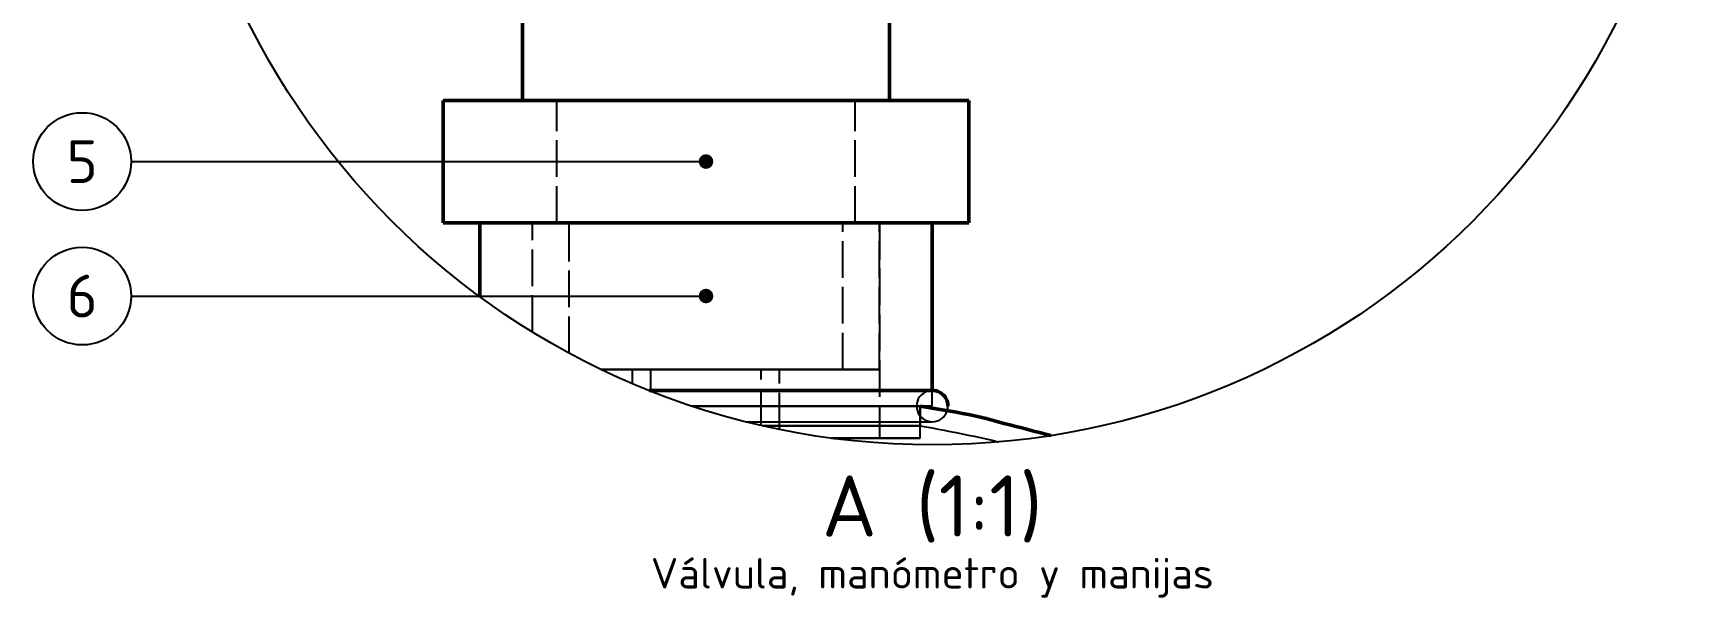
# Model space of a CAD drawing. Header units: millimetres. Extents: x 0 to 594, y 0 to 420.
# Drawn here: x 267.2 to 403.2, y 251.5 to 297.7 of the extents above; entities that cross this region are included whole.
import ezdxf
from ezdxf.enums import TextEntityAlignment as Align

# ---------------------------------------------------------------- set-up
doc = ezdxf.new("R2010")
doc.units = ezdxf.units.MM
doc.linetypes.add('ISO02-TRAZOS', pattern=[3.75, 3, -0.75])
for name, color, linetype, lineweight in [('01-VISIBLE', 7, 'CONTINUOUS', 50), ('02-OCULTA', 4, 'ISO02-TRAZOS', 25), ('06-TEXTO', 7, 'CONTINUOUS', 25), ('08-FINA', 5, 'CONTINUOUS', 25)]:
    doc.layers.add(name, color=color, linetype=linetype, lineweight=lineweight)
doc.styles.add('ISO3098', font='isocpeur.ttf')

msp = doc.modelspace()

# ---------------------------------------------------------------- hatches: boundary and pattern name
at = {"layer": '08-FINA'}
h = msp.add_hatch(color=7, dxfattribs=at)
h.dxf.hatch_style = 1
edge = h.paths.add_edge_path()
edge.add_arc((322.167, 287.17), 0.6, 0, 360)
h = msp.add_hatch(color=7, dxfattribs=at)
h.dxf.hatch_style = 1
edge = h.paths.add_edge_path()
edge.add_arc((322.167, 276.17), 0.6, 0, 360)

# ---------------------------------------------------------------- linework, layer by layer
at = {"layer": '01-VISIBLE'}
for points in [[(307.167, 292.17), (307.167, 311.326)], [(337.167, 292.17), (337.167, 311.326)], [(300.667, 292.17), (301.167, 292.17), (301.667, 292.17), (302.167, 292.17), (302.667, 292.17), (303.167, 292.17), (303.667, 292.17), (304.167, 292.17), (304.667, 292.17), (305.167, 292.17), (305.667, 292.17), (306.167, 292.17), (306.667, 292.17), (307.167, 292.17), (307.667, 292.17), (308.167, 292.17), (308.667, 292.17), (309.167, 292.17), (309.667, 292.17), (310.167, 292.17), (310.667, 292.17), (311.167, 292.17), (311.667, 292.17), (312.167, 292.17), (312.667, 292.17), (313.167, 292.17), (313.667, 292.17), (314.167, 292.17), (314.667, 292.17), (315.167, 292.17), (315.667, 292.17), (316.167, 292.17), (316.667, 292.17), (317.167, 292.17), (317.667, 292.17), (318.167, 292.17), (318.667, 292.17), (319.167, 292.17), (319.667, 292.17), (320.167, 292.17), (320.667, 292.17), (321.167, 292.17), (321.667, 292.17), (322.167, 292.17), (322.667, 292.17), (323.167, 292.17), (323.667, 292.17), (324.167, 292.17), (324.667, 292.17), (325.167, 292.17), (325.667, 292.17), (326.167, 292.17), (326.667, 292.17), (327.167, 292.17), (327.667, 292.17), (328.167, 292.17), (328.667, 292.17), (329.167, 292.17), (329.667, 292.17), (330.167, 292.17), (330.667, 292.17), (331.167, 292.17), (331.667, 292.17), (332.167, 292.17), (332.667, 292.17), (333.167, 292.17), (333.667, 292.17), (334.167, 292.17), (334.667, 292.17), (335.167, 292.17), (335.667, 292.17), (336.167, 292.17), (336.667, 292.17), (337.167, 292.17), (337.667, 292.17), (338.167, 292.17), (338.667, 292.17), (339.167, 292.17), (339.667, 292.17), (340.167, 292.17), (340.667, 292.17), (341.167, 292.17), (341.667, 292.17), (342.167, 292.17), (342.667, 292.17), (343.167, 292.17), (343.667, 292.17)], [(300.667, 282.17), (300.667, 292.17)], [(343.667, 282.17), (343.667, 292.17)], [(300.667, 282.17), (301.167, 282.17), (301.667, 282.17), (302.167, 282.17), (302.667, 282.17), (303.167, 282.17), (303.667, 282.17), (304.167, 282.17), (304.667, 282.17), (305.167, 282.17), (305.667, 282.17), (306.167, 282.17), (306.667, 282.17), (307.167, 282.17), (307.667, 282.17), (308.167, 282.17), (308.667, 282.17), (309.167, 282.17), (309.667, 282.17), (310.167, 282.17), (310.667, 282.17), (311.167, 282.17), (311.667, 282.17), (312.167, 282.17), (312.667, 282.17), (313.167, 282.17), (313.667, 282.17), (314.167, 282.17), (314.667, 282.17), (315.167, 282.17), (315.667, 282.17), (316.167, 282.17), (316.667, 282.17), (317.167, 282.17), (317.667, 282.17), (318.167, 282.17), (318.667, 282.17), (319.167, 282.17), (319.667, 282.17), (320.167, 282.17), (320.667, 282.17), (321.167, 282.17), (321.667, 282.17), (322.167, 282.17), (322.667, 282.17), (323.167, 282.17), (323.667, 282.17), (324.167, 282.17), (324.667, 282.17), (325.167, 282.17), (325.667, 282.17), (326.167, 282.17), (326.667, 282.17), (327.167, 282.17), (327.667, 282.17), (328.167, 282.17), (328.667, 282.17), (329.167, 282.17), (329.667, 282.17), (330.167, 282.17), (330.667, 282.17), (331.167, 282.17), (331.667, 282.17), (332.167, 282.17), (332.667, 282.17), (333.167, 282.17), (333.667, 282.17), (334.167, 282.17), (334.667, 282.17), (335.167, 282.17), (335.667, 282.17), (336.167, 282.17), (336.667, 282.17), (337.167, 282.17), (337.667, 282.17), (338.167, 282.17), (338.667, 282.17), (339.167, 282.17), (339.667, 282.17), (340.167, 282.17), (340.667, 282.17), (341.167, 282.17), (341.667, 282.17), (342.167, 282.17), (342.667, 282.17), (343.167, 282.17), (343.667, 282.17)], [(303.667, 276.132), (303.667, 282.17)], [(340.667, 268.45), (340.667, 282.17)], [(340.667, 268.45), (340.167, 268.45), (339.667, 268.45), (339.167, 268.45), (338.667, 268.45), (338.167, 268.45), (337.667, 268.45), (337.167, 268.45), (336.667, 268.45), (336.167, 268.45), (335.667, 268.45), (335.167, 268.45), (334.667, 268.45), (334.167, 268.45), (333.667, 268.45), (333.167, 268.45), (332.667, 268.45), (332.167, 268.45), (331.667, 268.45), (331.167, 268.45), (330.667, 268.45), (330.167, 268.45), (329.667, 268.45), (329.167, 268.45), (328.667, 268.45), (328.167, 268.45), (327.667, 268.45), (327.167, 268.45), (326.667, 268.45), (326.167, 268.45), (325.667, 268.45), (325.167, 268.45), (324.667, 268.45), (324.167, 268.45), (323.667, 268.45), (323.167, 268.45), (322.667, 268.45), (322.167, 268.45), (321.667, 268.45), (321.167, 268.45), (320.667, 268.45), (320.167, 268.45), (319.667, 268.45), (319.167, 268.45), (318.667, 268.45), (318.167, 268.45), (317.667, 268.45), (317.518, 268.45)], [(341.947, 267.17), (341.936, 267.337), (341.903, 267.501), (341.849, 267.66), (341.775, 267.81), (341.682, 267.949), (341.572, 268.075), (341.446, 268.185), (341.307, 268.278), (341.157, 268.352), (340.998, 268.406), (340.834, 268.439), (340.667, 268.45)], [(340.667, 268.45), (340.667, 268.45)], [(340.667, 268.45), (340.667, 268.45)], [(340.667, 268.45), (340.667, 268.45)], [(340.667, 268.45), (340.667, 268.45)], [(340.667, 268.45), (340.667, 268.45)], [(340.667, 268.45), (340.667, 268.45)], [(350.353, 264.76), (349.918, 264.876), (349.434, 265.004), (348.95, 265.13), (348.466, 265.255), (347.982, 265.38), (347.497, 265.505), (347.013, 265.629), (346.529, 265.755), (346.045, 265.883), (345.564, 266.018), (345.083, 266.156), (344.598, 266.278), (344.109, 266.384), (343.618, 266.481), (343.127, 266.573), (342.634, 266.661), (342.142, 266.748), (341.649, 266.834), (341.156, 266.918), (340.663, 267.002), (340.17, 267.085), (339.677, 267.168)]]:
    msp.add_lwpolyline(points, dxfattribs=at)
at = {"layer": '02-OCULTA'}
for points in [[(307.167, 292.17), (307.167, 348.203)], [(337.167, 292.17), (337.167, 348.203)], [(343.667, 292.17), (343.167, 292.17), (342.667, 292.17), (342.167, 292.17), (341.667, 292.17), (341.167, 292.17), (340.667, 292.17), (340.167, 292.17), (339.667, 292.17), (339.167, 292.17), (338.667, 292.17), (338.167, 292.17), (337.667, 292.17), (337.167, 292.17), (336.667, 292.17), (336.167, 292.17), (335.667, 292.17), (335.167, 292.17), (334.667, 292.17), (334.167, 292.17), (333.667, 292.17), (333.167, 292.17), (332.667, 292.17), (332.167, 292.17), (331.667, 292.17), (331.167, 292.17), (330.667, 292.17), (330.167, 292.17), (329.667, 292.17), (329.167, 292.17), (328.667, 292.17), (328.167, 292.17), (327.667, 292.17), (327.167, 292.17), (326.667, 292.17), (326.167, 292.17), (325.667, 292.17), (325.167, 292.17), (324.667, 292.17), (324.167, 292.17), (323.667, 292.17), (323.167, 292.17), (322.667, 292.17), (322.167, 292.17), (321.667, 292.17), (321.167, 292.17), (320.667, 292.17), (320.167, 292.17), (319.667, 292.17), (319.167, 292.17), (318.667, 292.17), (318.167, 292.17), (317.667, 292.17), (317.167, 292.17), (316.667, 292.17), (316.167, 292.17), (315.667, 292.17), (315.167, 292.17), (314.667, 292.17), (314.167, 292.17), (313.667, 292.17), (313.167, 292.17), (312.667, 292.17), (312.167, 292.17), (311.667, 292.17), (311.167, 292.17), (310.667, 292.17), (310.167, 292.17), (309.667, 292.17), (309.167, 292.17), (308.667, 292.17), (308.167, 292.17), (307.667, 292.17), (307.167, 292.17), (306.667, 292.17), (306.167, 292.17), (305.667, 292.17), (305.167, 292.17), (304.667, 292.17), (304.167, 292.17), (303.667, 292.17), (303.167, 292.17), (302.667, 292.17), (302.167, 292.17), (301.667, 292.17), (301.167, 292.17), (300.667, 292.17)], [(307.167, 292.17), (307.738, 292.17), (308.31, 292.17), (308.881, 292.17), (309.452, 292.17), (310.024, 292.17), (310.595, 292.17), (311.167, 292.17)], [(307.167, 292.17), (307.667, 292.17), (308.167, 292.17), (308.667, 292.17), (309.167, 292.17), (309.667, 292.17), (310.167, 292.17), (310.667, 292.17), (311.167, 292.17)], [(334.355, 292.17), (333.847, 292.17), (333.339, 292.17), (332.831, 292.17), (332.323, 292.17), (331.816, 292.17), (331.308, 292.17), (330.8, 292.17), (330.292, 292.17), (329.784, 292.17), (329.276, 292.17), (328.769, 292.17), (328.261, 292.17), (327.753, 292.17), (327.245, 292.17), (326.737, 292.17), (326.229, 292.17), (325.721, 292.17), (325.214, 292.17), (324.706, 292.17), (324.198, 292.17), (323.69, 292.17), (323.182, 292.17), (322.675, 292.17), (322.167, 292.17), (321.659, 292.17), (321.151, 292.17), (320.643, 292.17), (320.135, 292.17), (319.627, 292.17), (319.12, 292.17), (318.612, 292.17), (318.104, 292.17), (317.596, 292.17), (317.088, 292.17), (316.581, 292.17), (316.073, 292.17), (315.565, 292.17), (315.057, 292.17), (314.549, 292.17), (314.041, 292.17), (313.534, 292.17), (313.026, 292.17), (312.518, 292.17), (312.01, 292.17), (311.502, 292.17), (310.994, 292.17), (310.487, 292.17), (309.979, 292.17)], [(309.979, 292.17), (310.487, 292.17), (310.994, 292.17), (311.502, 292.17), (312.01, 292.17), (312.518, 292.17), (313.026, 292.17), (313.534, 292.17), (314.041, 292.17), (314.549, 292.17), (315.057, 292.17), (315.565, 292.17), (316.073, 292.17), (316.581, 292.17), (317.088, 292.17), (317.596, 292.17), (318.104, 292.17), (318.612, 292.17), (319.12, 292.17), (319.627, 292.17), (320.135, 292.17), (320.643, 292.17), (321.151, 292.17), (321.659, 292.17), (322.167, 292.17), (322.675, 292.17), (323.182, 292.17), (323.69, 292.17), (324.198, 292.17), (324.706, 292.17), (325.214, 292.17), (325.721, 292.17), (326.229, 292.17), (326.737, 292.17), (327.245, 292.17), (327.753, 292.17), (328.261, 292.17), (328.769, 292.17), (329.276, 292.17), (329.784, 292.17), (330.292, 292.17), (330.8, 292.17), (331.308, 292.17), (331.816, 292.17), (332.323, 292.17), (332.831, 292.17), (333.339, 292.17), (333.847, 292.17), (334.355, 292.17)], [(309.979, 282.17), (309.979, 292.17)], [(311.167, 292.17), (333.167, 292.17)], [(311.167, 292.17), (333.167, 292.17)], [(337.167, 292.17), (336.595, 292.17), (336.024, 292.17), (335.452, 292.17), (334.881, 292.17), (334.31, 292.17), (333.738, 292.17), (333.167, 292.17)], [(337.167, 292.17), (336.667, 292.17), (336.167, 292.17), (335.667, 292.17), (335.167, 292.17), (334.667, 292.17), (334.167, 292.17), (333.667, 292.17), (333.167, 292.17)], [(334.355, 282.17), (334.355, 292.17)], [(343.667, 282.17), (343.167, 282.17), (342.667, 282.17), (342.167, 282.17), (341.667, 282.17), (341.167, 282.17), (340.667, 282.17), (340.167, 282.17), (339.667, 282.17), (339.167, 282.17), (338.667, 282.17), (338.167, 282.17), (337.667, 282.17), (337.167, 282.17), (336.667, 282.17), (336.167, 282.17), (335.667, 282.17), (335.167, 282.17), (334.667, 282.17), (334.167, 282.17), (333.667, 282.17), (333.167, 282.17), (332.667, 282.17), (332.167, 282.17), (331.667, 282.17), (331.167, 282.17), (330.667, 282.17), (330.167, 282.17), (329.667, 282.17), (329.167, 282.17), (328.667, 282.17), (328.167, 282.17), (327.667, 282.17), (327.167, 282.17), (326.667, 282.17), (326.167, 282.17), (325.667, 282.17), (325.167, 282.17), (324.667, 282.17), (324.167, 282.17), (323.667, 282.17), (323.167, 282.17), (322.667, 282.17), (322.167, 282.17), (321.667, 282.17), (321.167, 282.17), (320.667, 282.17), (320.167, 282.17), (319.667, 282.17), (319.167, 282.17), (318.667, 282.17), (318.167, 282.17), (317.667, 282.17), (317.167, 282.17), (316.667, 282.17), (316.167, 282.17), (315.667, 282.17), (315.167, 282.17), (314.667, 282.17), (314.167, 282.17), (313.667, 282.17), (313.167, 282.17), (312.667, 282.17), (312.167, 282.17), (311.667, 282.17), (311.167, 282.17), (310.667, 282.17), (310.167, 282.17), (309.667, 282.17), (309.167, 282.17), (308.667, 282.17), (308.167, 282.17), (307.667, 282.17), (307.167, 282.17), (306.667, 282.17), (306.167, 282.17), (305.667, 282.17), (305.167, 282.17), (304.667, 282.17), (304.167, 282.17), (303.667, 282.17), (303.167, 282.17), (302.667, 282.17), (302.167, 282.17), (301.667, 282.17), (301.167, 282.17), (300.667, 282.17)], [(340.667, 282.17), (340.167, 282.17), (339.667, 282.17), (339.167, 282.17), (338.667, 282.17), (338.167, 282.17), (337.667, 282.17), (337.167, 282.17), (336.667, 282.17), (336.167, 282.17), (335.667, 282.17), (335.167, 282.17), (334.667, 282.17), (334.167, 282.17), (333.667, 282.17), (333.167, 282.17), (332.667, 282.17), (332.167, 282.17), (331.667, 282.17), (331.167, 282.17), (330.667, 282.17), (330.167, 282.17), (329.667, 282.17), (329.167, 282.17), (328.667, 282.17), (328.167, 282.17), (327.667, 282.17), (327.167, 282.17), (326.667, 282.17), (326.167, 282.17), (325.667, 282.17), (325.167, 282.17), (324.667, 282.17), (324.167, 282.17), (323.667, 282.17), (323.167, 282.17), (322.667, 282.17), (322.167, 282.17), (321.667, 282.17), (321.167, 282.17), (320.667, 282.17), (320.167, 282.17), (319.667, 282.17), (319.167, 282.17), (318.667, 282.17), (318.167, 282.17), (317.667, 282.17), (317.167, 282.17), (316.667, 282.17), (316.167, 282.17), (315.667, 282.17), (315.167, 282.17), (314.667, 282.17), (314.167, 282.17), (313.667, 282.17), (313.167, 282.17), (312.667, 282.17), (312.167, 282.17), (311.667, 282.17), (311.167, 282.17), (310.667, 282.17), (310.167, 282.17), (309.667, 282.17), (309.167, 282.17), (308.667, 282.17), (308.167, 282.17), (307.667, 282.17), (307.167, 282.17), (306.667, 282.17), (306.167, 282.17), (305.667, 282.17), (305.167, 282.17), (304.667, 282.17), (304.167, 282.17), (303.667, 282.17)], [(303.667, 282.17), (304.167, 282.17), (304.667, 282.17), (305.167, 282.17), (305.667, 282.17), (306.167, 282.17), (306.667, 282.17), (307.167, 282.17), (307.667, 282.17), (308.167, 282.17), (308.667, 282.17), (309.167, 282.17), (309.667, 282.17), (310.167, 282.17), (310.667, 282.17), (311.167, 282.17), (311.667, 282.17), (312.167, 282.17), (312.667, 282.17), (313.167, 282.17), (313.667, 282.17), (314.167, 282.17), (314.667, 282.17), (315.167, 282.17), (315.667, 282.17), (316.167, 282.17), (316.667, 282.17), (317.167, 282.17), (317.667, 282.17), (318.167, 282.17), (318.667, 282.17), (319.167, 282.17), (319.667, 282.17), (320.167, 282.17), (320.667, 282.17), (321.167, 282.17), (321.667, 282.17), (322.167, 282.17), (322.667, 282.17), (323.167, 282.17), (323.667, 282.17), (324.167, 282.17), (324.667, 282.17), (325.167, 282.17), (325.667, 282.17), (326.167, 282.17), (326.667, 282.17), (327.167, 282.17), (327.667, 282.17), (328.167, 282.17), (328.667, 282.17), (329.167, 282.17), (329.667, 282.17), (330.167, 282.17), (330.667, 282.17), (331.167, 282.17), (331.667, 282.17), (332.167, 282.17), (332.667, 282.17), (333.167, 282.17), (333.667, 282.17), (334.167, 282.17), (334.667, 282.17), (335.167, 282.17), (335.667, 282.17), (336.167, 282.17), (336.667, 282.17), (337.167, 282.17), (337.667, 282.17), (338.167, 282.17), (338.667, 282.17), (339.167, 282.17), (339.667, 282.17), (340.167, 282.17), (340.667, 282.17)], [(336.355, 282.17), (335.848, 282.17), (335.341, 282.17), (334.835, 282.17), (334.328, 282.17), (333.821, 282.17), (333.314, 282.17), (332.808, 282.17), (332.301, 282.17), (331.794, 282.17), (331.288, 282.17), (330.781, 282.17), (330.274, 282.17), (329.767, 282.17), (329.261, 282.17), (328.754, 282.17), (328.247, 282.17), (327.741, 282.17), (327.234, 282.17), (326.727, 282.17), (326.22, 282.17), (325.714, 282.17), (325.207, 282.17), (324.7, 282.17), (324.194, 282.17), (323.687, 282.17), (323.18, 282.17), (322.673, 282.17), (322.167, 282.17), (321.66, 282.17), (321.153, 282.17), (320.647, 282.17), (320.14, 282.17), (319.633, 282.17), (319.126, 282.17), (318.62, 282.17), (318.113, 282.17), (317.606, 282.17), (317.1, 282.17), (316.593, 282.17), (316.086, 282.17), (315.579, 282.17), (315.073, 282.17), (314.566, 282.17), (314.059, 282.17), (313.553, 282.17), (313.046, 282.17), (312.539, 282.17), (312.032, 282.17), (311.526, 282.17), (311.019, 282.17), (310.512, 282.17), (310.006, 282.17), (309.499, 282.17), (308.992, 282.17), (308.485, 282.17), (307.979, 282.17)], [(307.979, 282.17), (308.485, 282.17), (308.992, 282.17), (309.499, 282.17), (310.006, 282.17), (310.512, 282.17), (311.019, 282.17), (311.526, 282.17), (312.032, 282.17), (312.539, 282.17), (313.046, 282.17), (313.553, 282.17), (314.059, 282.17), (314.566, 282.17), (315.073, 282.17), (315.579, 282.17), (316.086, 282.17), (316.593, 282.17), (317.1, 282.17), (317.606, 282.17), (318.113, 282.17), (318.62, 282.17), (319.126, 282.17), (319.633, 282.17), (320.14, 282.17), (320.647, 282.17), (321.153, 282.17), (321.66, 282.17), (322.167, 282.17), (322.673, 282.17), (323.18, 282.17), (323.687, 282.17), (324.194, 282.17), (324.7, 282.17), (325.207, 282.17), (325.714, 282.17), (326.22, 282.17), (326.727, 282.17), (327.234, 282.17), (327.741, 282.17), (328.247, 282.17), (328.754, 282.17), (329.261, 282.17), (329.767, 282.17), (330.274, 282.17), (330.781, 282.17), (331.288, 282.17), (331.794, 282.17), (332.301, 282.17), (332.808, 282.17), (333.314, 282.17), (333.821, 282.17), (334.328, 282.17), (334.835, 282.17), (335.341, 282.17), (335.848, 282.17), (336.355, 282.17)], [(336.355, 282.17), (335.848, 282.17), (335.341, 282.17), (334.835, 282.17), (334.328, 282.17), (333.821, 282.17), (333.314, 282.17), (332.808, 282.17), (332.301, 282.17), (331.794, 282.17), (331.288, 282.17), (330.781, 282.17), (330.274, 282.17), (329.767, 282.17), (329.261, 282.17), (328.754, 282.17), (328.247, 282.17), (327.741, 282.17), (327.234, 282.17), (326.727, 282.17), (326.22, 282.17), (325.714, 282.17), (325.207, 282.17), (324.7, 282.17), (324.194, 282.17), (323.687, 282.17), (323.18, 282.17), (322.673, 282.17), (322.167, 282.17), (321.66, 282.17), (321.153, 282.17), (320.647, 282.17), (320.14, 282.17), (319.633, 282.17), (319.126, 282.17), (318.62, 282.17), (318.113, 282.17), (317.606, 282.17), (317.1, 282.17), (316.593, 282.17), (316.086, 282.17), (315.579, 282.17), (315.073, 282.17), (314.566, 282.17), (314.059, 282.17), (313.553, 282.17), (313.046, 282.17), (312.539, 282.17), (312.032, 282.17), (311.526, 282.17), (311.019, 282.17), (310.512, 282.17), (310.006, 282.17), (309.499, 282.17), (308.992, 282.17), (308.485, 282.17), (307.979, 282.17)], [(307.979, 282.17), (308.485, 282.17), (308.992, 282.17), (309.499, 282.17), (310.006, 282.17), (310.512, 282.17), (311.019, 282.17), (311.526, 282.17), (312.032, 282.17), (312.539, 282.17), (313.046, 282.17), (313.553, 282.17), (314.059, 282.17), (314.566, 282.17), (315.073, 282.17), (315.579, 282.17), (316.086, 282.17), (316.593, 282.17), (317.1, 282.17), (317.606, 282.17), (318.113, 282.17), (318.62, 282.17), (319.126, 282.17), (319.633, 282.17), (320.14, 282.17), (320.647, 282.17), (321.153, 282.17), (321.66, 282.17), (322.167, 282.17), (322.673, 282.17), (323.18, 282.17), (323.687, 282.17), (324.194, 282.17), (324.7, 282.17), (325.207, 282.17), (325.714, 282.17), (326.22, 282.17), (326.727, 282.17), (327.234, 282.17), (327.741, 282.17), (328.247, 282.17), (328.754, 282.17), (329.261, 282.17), (329.767, 282.17), (330.274, 282.17), (330.781, 282.17), (331.288, 282.17), (331.794, 282.17), (332.301, 282.17), (332.808, 282.17), (333.314, 282.17), (333.821, 282.17), (334.328, 282.17), (334.835, 282.17), (335.341, 282.17), (335.848, 282.17), (336.355, 282.17)], [(307.979, 273.235), (307.979, 282.17)], [(307.979, 273.235), (307.979, 282.17)], [(334.355, 282.17), (333.847, 282.17), (333.339, 282.17), (332.831, 282.17), (332.323, 282.17), (331.816, 282.17), (331.308, 282.17), (330.8, 282.17), (330.292, 282.17), (329.784, 282.17), (329.276, 282.17), (328.769, 282.17), (328.261, 282.17), (327.753, 282.17), (327.245, 282.17), (326.737, 282.17), (326.229, 282.17), (325.721, 282.17), (325.214, 282.17), (324.706, 282.17), (324.198, 282.17), (323.69, 282.17), (323.182, 282.17), (322.675, 282.17), (322.167, 282.17), (321.659, 282.17), (321.151, 282.17), (320.643, 282.17), (320.135, 282.17), (319.627, 282.17), (319.12, 282.17), (318.612, 282.17), (318.104, 282.17), (317.596, 282.17), (317.088, 282.17), (316.581, 282.17), (316.073, 282.17), (315.565, 282.17), (315.057, 282.17), (314.549, 282.17), (314.041, 282.17), (313.534, 282.17), (313.026, 282.17), (312.518, 282.17), (312.01, 282.17), (311.502, 282.17), (310.994, 282.17), (310.487, 282.17), (309.979, 282.17)], [(309.979, 282.17), (310.487, 282.17), (310.994, 282.17), (311.502, 282.17), (312.01, 282.17), (312.518, 282.17), (313.026, 282.17), (313.534, 282.17), (314.041, 282.17), (314.549, 282.17), (315.057, 282.17), (315.565, 282.17), (316.073, 282.17), (316.581, 282.17), (317.088, 282.17), (317.596, 282.17), (318.104, 282.17), (318.612, 282.17), (319.12, 282.17), (319.627, 282.17), (320.135, 282.17), (320.643, 282.17), (321.151, 282.17), (321.659, 282.17), (322.167, 282.17), (322.675, 282.17), (323.182, 282.17), (323.69, 282.17), (324.198, 282.17), (324.706, 282.17), (325.214, 282.17), (325.721, 282.17), (326.229, 282.17), (326.737, 282.17), (327.245, 282.17), (327.753, 282.17), (328.261, 282.17), (328.769, 282.17), (329.276, 282.17), (329.784, 282.17), (330.292, 282.17), (330.8, 282.17), (331.308, 282.17), (331.816, 282.17), (332.323, 282.17), (332.831, 282.17), (333.339, 282.17), (333.847, 282.17), (334.355, 282.17)], [(333.355, 282.17), (332.846, 282.17), (332.338, 282.17), (331.829, 282.17), (331.32, 282.17), (330.812, 282.17), (330.303, 282.17), (329.795, 282.17), (329.286, 282.17), (328.778, 282.17), (328.269, 282.17), (327.761, 282.17), (327.252, 282.17), (326.744, 282.17), (326.235, 282.17), (325.726, 282.17), (325.218, 282.17), (324.709, 282.17), (324.201, 282.17), (323.692, 282.17), (323.184, 282.17), (322.675, 282.17), (322.167, 282.17), (321.658, 282.17), (321.15, 282.17), (320.641, 282.17), (320.132, 282.17), (319.624, 282.17), (319.115, 282.17), (318.607, 282.17), (318.098, 282.17), (317.59, 282.17), (317.081, 282.17), (316.573, 282.17), (316.064, 282.17), (315.556, 282.17), (315.047, 282.17), (314.538, 282.17), (314.03, 282.17), (313.521, 282.17), (313.013, 282.17), (312.504, 282.17), (311.996, 282.17), (311.487, 282.17), (310.979, 282.17)], [(310.979, 282.17), (311.487, 282.17), (311.996, 282.17), (312.504, 282.17), (313.013, 282.17), (313.521, 282.17), (314.03, 282.17), (314.538, 282.17), (315.047, 282.17), (315.556, 282.17), (316.064, 282.17), (316.573, 282.17), (317.081, 282.17), (317.59, 282.17), (318.098, 282.17), (318.607, 282.17), (319.115, 282.17), (319.624, 282.17), (320.132, 282.17), (320.641, 282.17), (321.15, 282.17), (321.658, 282.17), (322.167, 282.17), (322.675, 282.17), (323.184, 282.17), (323.692, 282.17), (324.201, 282.17), (324.709, 282.17), (325.218, 282.17), (325.726, 282.17), (326.235, 282.17), (326.744, 282.17), (327.252, 282.17), (327.761, 282.17), (328.269, 282.17), (328.778, 282.17), (329.286, 282.17), (329.795, 282.17), (330.303, 282.17), (330.812, 282.17), (331.32, 282.17), (331.829, 282.17), (332.338, 282.17), (332.846, 282.17), (333.355, 282.17)], [(310.979, 271.504), (310.979, 282.17)], [(333.355, 270.17), (333.355, 282.17)], [(336.355, 282.17), (336.355, 264.551)], [(336.355, 270.17), (336.355, 282.17)], [(336.355, 270.17), (335.848, 270.17), (335.341, 270.17), (334.835, 270.17), (334.328, 270.17), (333.821, 270.17), (333.314, 270.17), (332.808, 270.17), (332.301, 270.17), (331.794, 270.17), (331.288, 270.17), (330.781, 270.17), (330.274, 270.17), (329.767, 270.17), (329.261, 270.17), (328.754, 270.17), (328.247, 270.17), (327.741, 270.17), (327.234, 270.17), (326.727, 270.17), (326.22, 270.17), (325.714, 270.17), (325.207, 270.17), (324.7, 270.17), (324.194, 270.17), (323.687, 270.17), (323.18, 270.17), (322.673, 270.17), (322.167, 270.17), (321.66, 270.17), (321.153, 270.17), (320.647, 270.17), (320.14, 270.17), (319.633, 270.17), (319.126, 270.17), (318.62, 270.17), (318.113, 270.17), (317.606, 270.17), (317.1, 270.17), (316.593, 270.17), (316.086, 270.17), (315.579, 270.17), (315.073, 270.17), (314.566, 270.17), (314.059, 270.17), (313.598, 270.17)], [(313.598, 270.17), (314.059, 270.17), (314.566, 270.17), (315.073, 270.17), (315.579, 270.17), (316.086, 270.17), (316.593, 270.17), (317.1, 270.17), (317.606, 270.17), (318.113, 270.17), (318.62, 270.17), (319.126, 270.17), (319.633, 270.17), (320.14, 270.17), (320.647, 270.17), (321.153, 270.17), (321.66, 270.17), (322.167, 270.17), (322.673, 270.17), (323.18, 270.17), (323.687, 270.17), (324.194, 270.17), (324.7, 270.17), (325.207, 270.17), (325.714, 270.17), (326.22, 270.17), (326.727, 270.17), (327.234, 270.17), (327.741, 270.17), (328.247, 270.17), (328.754, 270.17), (329.261, 270.17), (329.767, 270.17), (330.274, 270.17), (330.781, 270.17), (331.288, 270.17), (331.794, 270.17), (332.301, 270.17), (332.808, 270.17), (333.314, 270.17), (333.821, 270.17), (334.328, 270.17), (334.835, 270.17), (335.341, 270.17), (335.848, 270.17), (336.355, 270.17)], [(333.355, 270.17), (332.846, 270.17), (332.338, 270.17), (331.829, 270.17), (331.32, 270.17), (330.812, 270.17), (330.303, 270.17), (329.795, 270.17), (329.286, 270.17), (328.778, 270.17), (328.269, 270.17), (327.761, 270.17), (327.252, 270.17), (326.744, 270.17), (326.235, 270.17), (325.726, 270.17), (325.218, 270.17), (324.709, 270.17), (324.201, 270.17), (323.692, 270.17), (323.184, 270.17), (322.675, 270.17), (322.167, 270.17), (321.658, 270.17), (321.15, 270.17), (320.641, 270.17), (320.132, 270.17), (319.624, 270.17), (319.115, 270.17), (318.607, 270.17), (318.098, 270.17), (317.59, 270.17), (317.081, 270.17), (316.573, 270.17), (316.064, 270.17), (315.556, 270.17), (315.047, 270.17), (314.538, 270.17), (314.03, 270.17), (313.598, 270.17)], [(313.598, 270.17), (314.03, 270.17), (314.538, 270.17), (315.047, 270.17), (315.556, 270.17), (316.064, 270.17), (316.573, 270.17), (317.081, 270.17), (317.59, 270.17), (318.098, 270.17), (318.607, 270.17), (319.115, 270.17), (319.624, 270.17), (320.132, 270.17), (320.641, 270.17), (321.15, 270.17), (321.658, 270.17), (322.167, 270.17), (322.675, 270.17), (323.184, 270.17), (323.692, 270.17), (324.201, 270.17), (324.709, 270.17), (325.218, 270.17), (325.726, 270.17), (326.235, 270.17), (326.744, 270.17), (327.252, 270.17), (327.761, 270.17), (328.269, 270.17), (328.778, 270.17), (329.286, 270.17), (329.795, 270.17), (330.303, 270.17), (330.812, 270.17), (331.32, 270.17), (331.829, 270.17), (332.338, 270.17), (332.846, 270.17), (333.355, 270.17)], [(328.167, 270.17), (327.667, 270.17), (327.167, 270.17), (326.667, 270.17), (326.167, 270.17), (325.667, 270.17), (325.167, 270.17), (324.667, 270.17), (324.167, 270.17), (323.667, 270.17), (323.167, 270.17), (322.667, 270.17), (322.167, 270.17), (321.667, 270.17), (321.167, 270.17), (320.667, 270.17), (320.167, 270.17), (319.667, 270.17), (319.167, 270.17), (318.667, 270.17), (318.167, 270.17), (317.667, 270.17), (317.167, 270.17), (316.667, 270.17), (316.167, 270.17)], [(316.167, 270.17), (316.667, 270.17), (317.167, 270.17), (317.667, 270.17), (318.167, 270.17), (318.667, 270.17), (319.167, 270.17), (319.667, 270.17), (320.167, 270.17), (320.667, 270.17), (321.167, 270.17), (321.667, 270.17), (322.167, 270.17), (322.667, 270.17), (323.167, 270.17), (323.667, 270.17), (324.167, 270.17), (324.667, 270.17), (325.167, 270.17), (325.667, 270.17), (326.167, 270.17), (326.667, 270.17), (327.167, 270.17), (327.667, 270.17), (328.167, 270.17)], [(316.167, 269.007), (316.167, 270.17)], [(326.667, 270.17), (326.167, 270.17), (325.667, 270.17), (325.167, 270.17), (324.667, 270.17), (324.167, 270.17), (323.667, 270.17), (323.167, 270.17), (322.667, 270.17), (322.167, 270.17), (321.667, 270.17), (321.167, 270.17), (320.667, 270.17), (320.167, 270.17), (319.667, 270.17), (319.167, 270.17), (318.667, 270.17), (318.167, 270.17), (317.667, 270.17)], [(317.667, 270.17), (318.167, 270.17), (318.667, 270.17), (319.167, 270.17), (319.667, 270.17), (320.167, 270.17), (320.667, 270.17), (321.167, 270.17), (321.667, 270.17), (322.167, 270.17), (322.667, 270.17), (323.167, 270.17), (323.667, 270.17), (324.167, 270.17), (324.667, 270.17), (325.167, 270.17), (325.667, 270.17), (326.167, 270.17), (326.667, 270.17)], [(317.667, 268.391), (317.667, 270.17)], [(326.667, 265.591), (326.667, 270.17)], [(328.167, 265.266), (328.167, 270.17)], [(340.667, 268.45), (340.167, 268.45), (339.667, 268.45), (339.167, 268.45), (338.667, 268.45), (338.167, 268.45), (337.667, 268.45), (337.167, 268.45), (336.667, 268.45), (336.167, 268.45), (335.667, 268.45), (335.167, 268.45), (334.667, 268.45), (334.167, 268.45), (333.667, 268.45), (333.167, 268.45), (332.667, 268.45), (332.167, 268.45), (331.667, 268.45), (331.167, 268.45), (330.667, 268.45), (330.167, 268.45), (329.667, 268.45), (329.167, 268.45), (328.667, 268.45), (328.167, 268.45), (327.667, 268.45), (327.167, 268.45), (326.667, 268.45), (326.167, 268.45), (325.667, 268.45), (325.167, 268.45), (324.667, 268.45), (324.167, 268.45), (323.667, 268.45), (323.167, 268.45), (322.667, 268.45), (322.167, 268.45), (321.667, 268.45), (321.167, 268.45), (320.667, 268.45), (320.167, 268.45), (319.667, 268.45), (319.167, 268.45), (318.667, 268.45), (318.167, 268.45), (317.667, 268.45), (317.518, 268.45)], [(340.667, 268.45), (340.466, 268.434), (340.271, 268.387), (340.086, 268.31), (339.914, 268.205), (339.762, 268.075), (339.631, 267.922), (339.526, 267.751), (339.449, 267.565), (339.402, 267.37), (339.387, 267.17), (339.402, 266.97), (339.449, 266.774), (339.526, 266.589), (339.631, 266.418), (339.762, 266.265), (339.914, 266.134), (340.086, 266.029), (340.271, 265.953), (340.466, 265.906), (340.667, 265.89), (340.867, 265.906), (341.062, 265.953), (341.248, 266.029), (341.419, 266.134), (341.572, 266.265), (341.702, 266.418), (341.807, 266.589), (341.884, 266.774), (341.931, 266.97), (341.947, 267.17)], [(340.667, 267.17), (340.667, 268.45)], [(339.667, 267.17), (339.167, 267.17), (338.667, 267.17), (338.167, 267.17), (337.667, 267.17), (337.167, 267.17), (336.667, 267.17), (336.167, 267.17), (335.667, 267.17), (335.167, 267.17), (334.667, 267.17), (334.167, 267.17), (333.667, 267.17), (333.167, 267.17), (332.667, 267.17), (332.167, 267.17), (331.667, 267.17), (331.167, 267.17), (330.667, 267.17), (330.167, 267.17), (329.667, 267.17), (329.167, 267.17), (328.667, 267.17), (328.167, 267.17), (327.667, 267.17), (327.167, 267.17), (326.667, 267.17), (326.167, 267.17), (325.667, 267.17), (325.167, 267.17), (324.667, 267.17), (324.167, 267.17), (323.667, 267.17), (323.167, 267.17), (322.667, 267.17), (322.167, 267.17), (321.667, 267.17), (321.167, 267.17), (321.017, 267.17)], [(321.017, 267.17), (321.167, 267.17), (321.667, 267.17), (322.167, 267.17), (322.667, 267.17), (323.167, 267.17), (323.667, 267.17), (324.167, 267.17), (324.667, 267.17), (325.167, 267.17), (325.667, 267.17), (326.167, 267.17), (326.667, 267.17), (327.167, 267.17), (327.667, 267.17), (328.167, 267.17), (328.667, 267.17), (329.167, 267.17), (329.667, 267.17), (330.167, 267.17), (330.667, 267.17), (331.167, 267.17), (331.667, 267.17), (332.167, 267.17), (332.667, 267.17), (333.167, 267.17), (333.667, 267.17), (334.167, 267.17), (334.667, 267.17), (335.167, 267.17), (335.667, 267.17), (336.167, 267.17), (336.667, 267.17), (337.167, 267.17), (337.667, 267.17), (338.167, 267.17), (338.667, 267.17), (339.167, 267.17), (339.667, 267.17)], [(339.677, 267.17), (339.176, 267.17), (338.676, 267.17), (338.176, 267.17), (337.676, 267.17), (337.175, 267.17), (336.675, 267.17), (336.175, 267.17), (335.674, 267.17), (335.174, 267.17), (334.674, 267.17), (334.174, 267.17), (333.673, 267.17), (333.173, 267.17), (332.673, 267.17), (332.172, 267.17), (331.672, 267.17), (331.172, 267.17), (330.672, 267.17), (330.171, 267.17), (329.671, 267.17), (329.171, 267.17), (328.67, 267.17), (328.17, 267.17), (327.67, 267.17), (327.17, 267.17), (326.669, 267.17), (326.169, 267.17), (325.669, 267.17), (325.168, 267.17), (324.668, 267.17), (324.168, 267.17), (323.668, 267.17), (323.167, 267.17), (322.667, 267.17), (322.167, 267.17), (321.666, 267.17), (321.166, 267.17), (321.017, 267.17)], [(321.017, 267.17), (321.166, 267.17), (321.666, 267.17), (322.167, 267.17), (322.667, 267.17), (323.167, 267.17), (323.668, 267.17), (324.168, 267.17), (324.668, 267.17), (325.168, 267.17), (325.669, 267.17), (326.169, 267.17), (326.669, 267.17), (327.17, 267.17), (327.67, 267.17), (328.17, 267.17), (328.67, 267.17), (329.171, 267.17), (329.671, 267.17), (330.171, 267.17), (330.672, 267.17), (331.172, 267.17), (331.672, 267.17), (332.172, 267.17), (332.673, 267.17), (333.173, 267.17), (333.673, 267.17), (334.174, 267.17), (334.674, 267.17), (335.174, 267.17), (335.674, 267.17), (336.175, 267.17), (336.675, 267.17), (337.175, 267.17), (337.676, 267.17), (338.176, 267.17), (338.676, 267.17), (339.176, 267.17), (339.677, 267.17)], [(340.667, 267.17), (340.167, 267.17), (339.667, 267.17), (339.167, 267.17), (338.667, 267.17), (338.167, 267.17), (337.667, 267.17), (337.167, 267.17), (336.667, 267.17), (336.167, 267.17), (335.667, 267.17), (335.167, 267.17), (334.667, 267.17), (334.167, 267.17), (333.667, 267.17), (333.167, 267.17), (332.667, 267.17), (332.167, 267.17), (331.667, 267.17), (331.167, 267.17), (330.667, 267.17), (330.167, 267.17), (329.667, 267.17), (329.167, 267.17), (328.667, 267.17), (328.167, 267.17), (327.667, 267.17), (327.167, 267.17), (326.667, 267.17), (326.167, 267.17), (325.667, 267.17), (325.167, 267.17), (324.667, 267.17), (324.167, 267.17), (323.667, 267.17), (323.167, 267.17), (322.667, 267.17), (322.167, 267.17), (321.667, 267.17), (321.167, 267.17), (321.017, 267.17)], [(321.017, 267.17), (321.167, 267.17), (321.667, 267.17), (322.167, 267.17), (322.667, 267.17), (323.167, 267.17), (323.667, 267.17), (324.167, 267.17), (324.667, 267.17), (325.167, 267.17), (325.667, 267.17), (326.167, 267.17), (326.667, 267.17), (327.167, 267.17), (327.667, 267.17), (328.167, 267.17), (328.667, 267.17), (329.167, 267.17), (329.667, 267.17), (330.167, 267.17), (330.667, 267.17), (331.167, 267.17), (331.667, 267.17), (332.167, 267.17), (332.667, 267.17), (333.167, 267.17), (333.667, 267.17), (334.167, 267.17), (334.667, 267.17), (335.167, 267.17), (335.667, 267.17), (336.167, 267.17), (336.667, 267.17), (337.167, 267.17), (337.667, 267.17), (338.167, 267.17), (338.667, 267.17), (339.167, 267.17), (339.667, 267.17), (340.167, 267.17), (340.667, 267.17)], [(339.677, 267.168), (339.675, 267.168), (339.673, 267.169), (339.672, 267.169), (339.67, 267.169), (339.668, 267.17), (339.667, 267.17)], [(339.667, 267.17), (339.667, 265.551)], [(339.677, 264.551), (339.677, 267.17)], [(325.417, 265.89), (325.667, 265.89), (326.167, 265.89), (326.667, 265.89), (327.167, 265.89), (327.667, 265.89), (328.167, 265.89), (328.667, 265.89), (329.167, 265.89), (329.667, 265.89), (330.167, 265.89), (330.667, 265.89), (331.167, 265.89), (331.667, 265.89), (332.167, 265.89), (332.667, 265.89), (333.167, 265.89), (333.667, 265.89), (334.167, 265.89), (334.667, 265.89), (335.167, 265.89), (335.667, 265.89), (336.167, 265.89), (336.667, 265.89), (337.167, 265.89), (337.667, 265.89), (338.167, 265.89), (338.667, 265.89), (339.167, 265.89), (339.667, 265.89), (340.167, 265.89), (340.667, 265.89)], [(325.417, 265.89), (325.667, 265.89), (326.167, 265.89), (326.667, 265.89), (327.167, 265.89), (327.667, 265.89), (328.167, 265.89), (328.667, 265.89), (329.167, 265.89), (329.667, 265.89), (330.167, 265.89), (330.667, 265.89), (331.167, 265.89), (331.667, 265.89), (332.167, 265.89), (332.667, 265.89), (333.167, 265.89), (333.667, 265.89), (334.167, 265.89), (334.667, 265.89), (335.167, 265.89), (335.667, 265.89), (336.167, 265.89), (336.667, 265.89), (337.167, 265.89), (337.667, 265.89), (338.167, 265.89), (338.667, 265.89), (339.167, 265.89), (339.667, 265.89), (340.167, 265.89), (340.667, 265.89)], [(339.667, 265.551), (339.167, 265.551), (338.667, 265.551), (338.167, 265.551), (337.667, 265.551), (337.167, 265.551), (336.667, 265.551), (336.167, 265.551), (335.667, 265.551), (335.167, 265.551), (334.667, 265.551), (334.167, 265.551), (333.667, 265.551), (333.167, 265.551), (332.667, 265.551), (332.167, 265.551), (331.667, 265.551), (331.167, 265.551), (330.667, 265.551), (330.167, 265.551), (329.667, 265.551), (329.167, 265.551), (328.667, 265.551), (328.167, 265.551), (327.667, 265.551), (327.167, 265.551), (326.837, 265.551)], [(326.837, 265.551), (327.167, 265.551), (327.667, 265.551), (328.167, 265.551), (328.667, 265.551), (329.167, 265.551), (329.667, 265.551), (330.167, 265.551), (330.667, 265.551), (331.167, 265.551), (331.667, 265.551), (332.167, 265.551), (332.667, 265.551), (333.167, 265.551), (333.667, 265.551), (334.167, 265.551), (334.667, 265.551), (335.167, 265.551), (335.667, 265.551), (336.167, 265.551), (336.667, 265.551), (337.167, 265.551), (337.667, 265.551), (338.167, 265.551), (338.667, 265.551), (339.167, 265.551), (339.667, 265.551)], [(339.667, 265.551), (340.16, 265.466), (340.652, 265.379), (341.144, 265.289), (341.636, 265.197), (342.127, 265.102), (342.618, 265.005), (343.108, 264.905), (343.598, 264.803), (344.087, 264.699), (344.576, 264.592), (345.064, 264.483), (345.551, 264.371), (346.038, 264.256), (346.101, 264.241)], [(339.677, 264.551), (339.176, 264.551), (338.676, 264.551), (338.176, 264.551), (337.676, 264.551), (337.175, 264.551), (336.675, 264.551), (336.175, 264.551), (335.674, 264.551), (335.174, 264.551), (334.674, 264.551), (334.174, 264.551), (333.673, 264.551), (333.173, 264.551), (332.673, 264.551), (332.421, 264.551)], [(332.421, 264.551), (332.673, 264.551), (333.173, 264.551), (333.673, 264.551), (334.174, 264.551), (334.674, 264.551), (335.174, 264.551), (335.674, 264.551), (336.175, 264.551), (336.675, 264.551), (337.175, 264.551), (337.676, 264.551), (338.176, 264.551), (338.676, 264.551), (339.176, 264.551), (339.677, 264.551)], [(336.355, 264.551), (335.848, 264.551), (335.341, 264.551), (334.835, 264.551), (334.328, 264.551), (333.821, 264.551), (333.314, 264.551), (332.808, 264.551), (332.421, 264.551)], [(332.421, 264.551), (332.808, 264.551), (333.314, 264.551), (333.821, 264.551), (334.328, 264.551), (334.835, 264.551), (335.341, 264.551), (335.848, 264.551), (336.355, 264.551)]]:
    msp.add_lwpolyline(points, dxfattribs=at)
at = {"layer": '08-FINA'}
for p, q in [((275.167, 287.17), (322.167, 287.17)), ((275.167, 276.17), (322.167, 276.17))]:
    msp.add_line(p, q, dxfattribs=at)
for centre, radius in [((340.667, 326.5), 62.5), ((271.167, 287.17), 4), ((271.167, 276.17), 4)]:
    msp.add_circle(centre, radius, dxfattribs=at)

# ---------------------------------------------------------------- texts
at = {"layer": '06-TEXTO', "style": 'ISO3098'}
for s, height, p in [('5', 3.5, (271.167, 287.17)), ('6', 3.5, (271.167, 276.17)), ('A (1:1)', 5, (340.667, 259)), ('Válvula, manómetro y manijas', 2.5, (340.667, 253.5))]:
    msp.add_text(s, height=height, dxfattribs=at).set_placement(p, align=Align.MIDDLE_CENTER)

doc.saveas('drawing.dxf')
